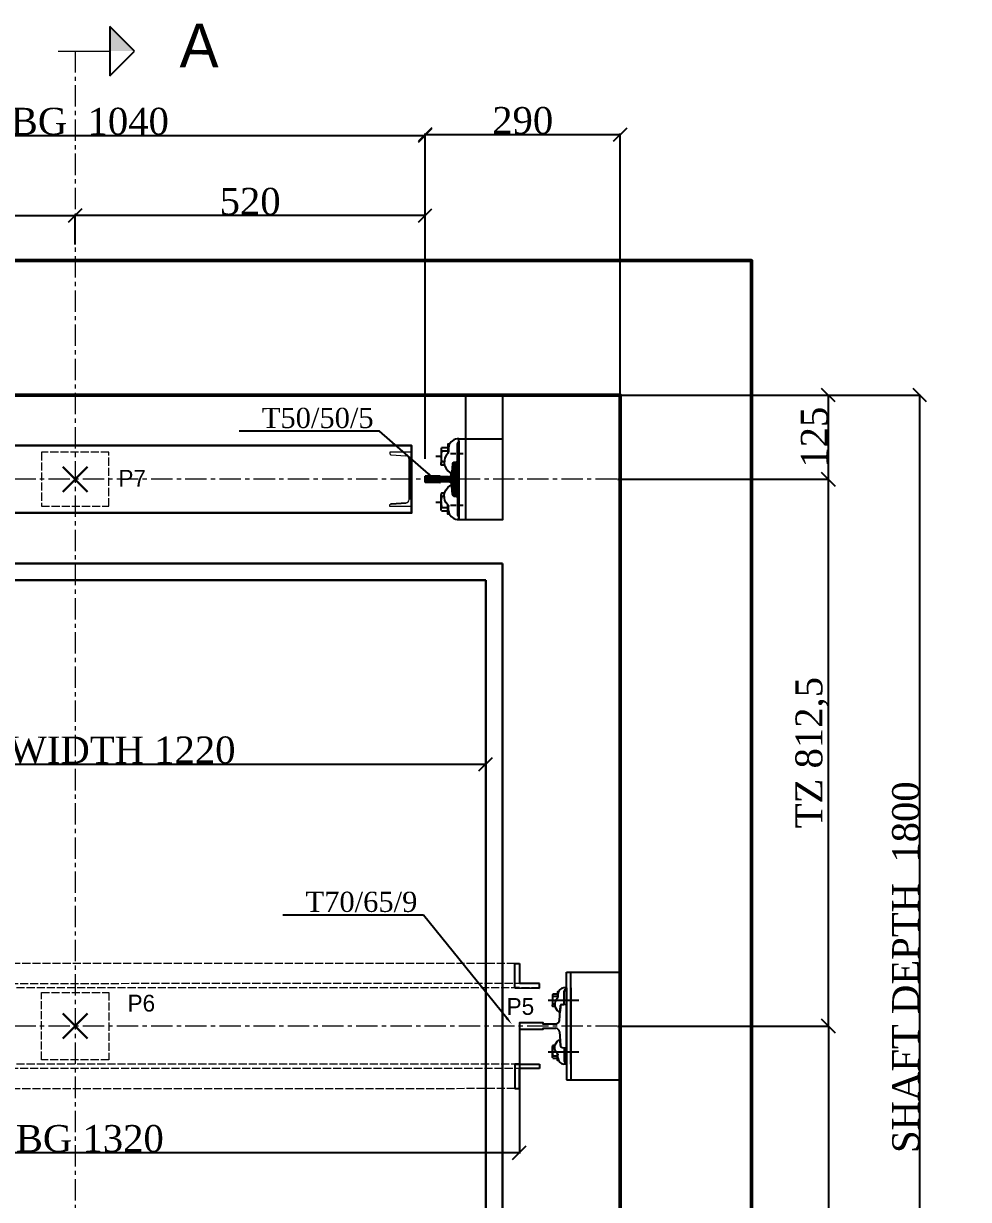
# Model space of a CAD drawing. Header units: millimetres. Extents: x -665 to 1025117, y -27997 to 4210.
# Drawn here: x 1210 to 2614, y -1749 to -1 of the extents above; entities that cross this region are included whole.
import ezdxf
from ezdxf import colors
from ezdxf.entities.mleader import LeaderData, LeaderLine
from ezdxf.math import Vec2, Vec3

# ---------------------------------------------------------------- set-up
doc = ezdxf.new("R2010")
doc.units = ezdxf.units.MM
for name, pattern in [('ACAD_ISO02W100', [15, 12, -3]), ('ACAD_ISO10W100', [18, 12, -3, 0, -3]), ('CENTER', [50.8, 31.75, -6.35, 6.35, -6.35]), ('CENTER2', [28.575, 19.05, -3.175, 3.175, -3.175])]:
    doc.linetypes.add(name, pattern=pattern)
for name, color, linetype in [('7', 6, 'ACAD_ISO10W100'), ('PDF_0', 7, 'Continuous'), ('PDF_gide rail', 7, 'Continuous')]:
    doc.layers.add(name, color=color, linetype=linetype)
for name, color, linetype, lineweight in [('Car', 3, 'Continuous', 18), ('CL', 2, 'CENTER', 0), ('DL', 8, 'ACAD_ISO02W100', 0), ('step&guides', 3, 'Continuous', 30), ('Wall', 1, 'Continuous', 50)]:
    doc.layers.add(name, color=color, linetype=linetype, lineweight=lineweight)
doc.styles.add('nassar2', font='cent.shx', dxfattribs={"height": 60})
doc.styles.add('top', font='cent.shx', dxfattribs={"height": 40})
doc.dimstyles.new('top', dxfattribs={"dimtxt": 35, "dimasz": 20, "dimexe": 1.25, "dimexo": 0.625, "dimtad": 1, "dimtxsty": 'top', "dimblk": 'OBLIQUE', "dimcen": 2.5, "dimadec": 0, "dimazin": 0, "dimtfac": 1, "dimtmove": 0, "dimatfit": 3, "dimldrblk": 'OBLIQUE', "dimfxl": 1, "dimarcsym": 0})
pattern_1 = [(45, (18800.72477, -10049.84649), (-0.08838834765, 0.08838834765), [])]

# ---------------------------------------------------------------- blocks, each defined once
blk = doc.blocks.new('_Oblique')
at = {"color": 0, "linetype": 'ByBlock', "lineweight": -2}
blk.add_line((-0.5, -0.5), (0.5, 0.5), dxfattribs=at)
blk = doc.blocks.new('*D3')
at = {"color": 0, "lineweight": -2, "transparency": 16777216}
for p, q in [((766.3, -552.9), (766.3, -285.3)), ((766.3, -286.6), (1286.3, -286.6)), ((1286.3, -321), (1286.3, -285.3))]:
    blk.add_line(p, q, dxfattribs=at)
at = {"layer": 'Defpoints', "color": 0, "transparency": 16777216}
for p in [(1286.3, -286.6), (1286.3, -321.6), (766.3, -553.6)]:
    blk.add_point(p, dxfattribs=at)
at = {"color": 0, "lineweight": -2, "transparency": 16777216, "xscale": 20, "yscale": 20, "zscale": 20, "rotation": 180}
blk.add_blockref('_Oblique', (766.3, -286.6), dxfattribs=at)
at = {"color": 0, "lineweight": -2, "transparency": 16777216, "xscale": 20, "yscale": 20, "zscale": 20}
blk.add_blockref('_Oblique', (1286.3, -286.6), dxfattribs=at)
at = {"color": 0, "transparency": 16777216, "insert": (1026.3, -265.9), "char_height": 40, "attachment_point": 5, "style": 'top'}
blk.add_mtext('520', dxfattribs=at)
blk = doc.blocks.new('*D4')
at = {"color": 0, "lineweight": -2, "transparency": 16777216}
for p, q in [((1286.3, -329.8), (1286.3, -285.3)), ((1806.3, -286.6), (1286.3, -286.6)), ((1806.3, -552.9), (1806.3, -285.3))]:
    blk.add_line(p, q, dxfattribs=at)
at = {"layer": 'Defpoints', "color": 0, "transparency": 16777216}
for p in [(1286.3, -286.6), (1286.3, -330.4), (1806.3, -553.6)]:
    blk.add_point(p, dxfattribs=at)
at = {"color": 0, "lineweight": -2, "transparency": 16777216, "xscale": 20, "yscale": 20, "zscale": 20, "rotation": 180}
blk.add_blockref('_Oblique', (1286.3, -286.6), dxfattribs=at)
at = {"color": 0, "lineweight": -2, "transparency": 16777216, "xscale": 20, "yscale": 20, "zscale": 20}
blk.add_blockref('_Oblique', (1806.3, -286.6), dxfattribs=at)
at = {"color": 0, "transparency": 16777216, "insert": (1546.3, -265.9), "char_height": 40, "attachment_point": 5, "style": 'top'}
blk.add_mtext('520', dxfattribs=at)
blk = doc.blocks.new('*D5')
at = {"color": 0, "lineweight": -2, "transparency": 16777216}
for p, q in [((766.3, -648.2), (766.3, -166.3)), ((766.3, -167.5), (1806.3, -167.5)), ((1806.3, -648.2), (1806.3, -166.3))]:
    blk.add_line(p, q, dxfattribs=at)
at = {"layer": 'Defpoints', "color": 0, "transparency": 16777216}
for p in [(1806.3, -167.5), (766.3, -648.8), (1806.3, -648.8)]:
    blk.add_point(p, dxfattribs=at)
at = {"color": 0, "lineweight": -2, "transparency": 16777216, "xscale": 20, "yscale": 20, "zscale": 20, "rotation": 180}
blk.add_blockref('_Oblique', (766.3, -167.5), dxfattribs=at)
at = {"color": 0, "lineweight": -2, "transparency": 16777216, "xscale": 20, "yscale": 20, "zscale": 20}
blk.add_blockref('_Oblique', (1806.3, -167.5), dxfattribs=at)
at = {"color": 0, "transparency": 16777216, "insert": (1286.3, -146.9), "char_height": 40, "attachment_point": 5, "style": 'top'}
blk.add_mtext('DBG  1040', dxfattribs=at)
blk = doc.blocks.new('*D7')
at = {"color": 0, "lineweight": -2, "transparency": 16777216}
for p, q in [((1806.3, -648.2), (1806.3, -165)), ((1806.3, -166.3), (2096.3, -166.3)), ((2096.3, -677.9), (2096.3, -165))]:
    blk.add_line(p, q, dxfattribs=at)
at = {"layer": 'Defpoints', "color": 0, "transparency": 16777216}
for p in [(2096.3, -166.3), (1806.3, -648.8), (2096.3, -678.6)]:
    blk.add_point(p, dxfattribs=at)
at = {"color": 0, "lineweight": -2, "transparency": 16777216, "xscale": 20, "yscale": 20, "zscale": 20, "rotation": 180}
blk.add_blockref('_Oblique', (1806.3, -166.3), dxfattribs=at)
at = {"color": 0, "lineweight": -2, "transparency": 16777216, "xscale": 20, "yscale": 20, "zscale": 20}
blk.add_blockref('_Oblique', (2096.3, -166.3), dxfattribs=at)
at = {"color": 0, "transparency": 16777216, "insert": (1951.3, -145.7), "char_height": 40, "attachment_point": 5, "style": 'top'}
blk.add_mtext('290', dxfattribs=at)
blk = doc.blocks.new('*D15')
at = {"color": 0, "lineweight": -2, "transparency": 16777216}
for p, q in [((2328.1, -553.6), (2406.7, -553.6)), ((2405.4, -678.6), (2405.4, -553.6)), ((2091.9, -678.6), (2406.7, -678.6))]:
    blk.add_line(p, q, dxfattribs=at)
at = {"layer": 'Defpoints', "color": 0, "transparency": 16777216}
for p in [(2327.5, -553.6), (2405.4, -553.6), (2091.3, -678.6)]:
    blk.add_point(p, dxfattribs=at)
at = {"color": 0, "lineweight": -2, "transparency": 16777216, "xscale": 20, "yscale": 20, "zscale": 20}
for p, rotation in [((2405.4, -553.6), 90), ((2405.4, -678.6), 270)]:
    blk.add_blockref('_Oblique', p, dxfattribs=dict(at, rotation=rotation))
at = {"color": 0, "transparency": 16777216, "insert": (2384.8, -616.1), "char_height": 40, "attachment_point": 5, "rotation": 90, "style": 'top'}
blk.add_mtext('125', dxfattribs=at)
blk = doc.blocks.new('*D16')
at = {"color": 0, "lineweight": -2, "transparency": 16777216}
for p, q in [((2091.9, -1491.1), (2406.7, -1491.1)), ((2405.4, -1491.1), (2405.4, -2353.6)), ((2096.9, -2353.6), (2406.7, -2353.6))]:
    blk.add_line(p, q, dxfattribs=at)
at = {"layer": 'Defpoints', "color": 0, "transparency": 16777216}
for p in [(2091.3, -1491.1), (2096.3, -2353.6), (2405.4, -2353.6)]:
    blk.add_point(p, dxfattribs=at)
at = {"color": 0, "lineweight": -2, "transparency": 16777216, "xscale": 20, "yscale": 20, "zscale": 20}
for p, rotation in [((2405.4, -1491.1), 90), ((2405.4, -2353.6), 270)]:
    blk.add_blockref('_Oblique', p, dxfattribs=dict(at, rotation=rotation))
at = {"color": 0, "transparency": 16777216, "insert": (2381.2, -1922.3), "char_height": 40, "attachment_point": 5, "rotation": 90, "style": 'top'}
blk.add_mtext('862,5', dxfattribs=at)
blk = doc.blocks.new('*D17')
at = {"color": 0, "lineweight": -2, "transparency": 16777216}
for p, q in [((2096.9, -678.6), (2406.7, -678.6)), ((2405.4, -1491.1), (2405.4, -678.6)), ((2091.9, -1491.1), (2406.7, -1491.1))]:
    blk.add_line(p, q, dxfattribs=at)
at = {"layer": 'Defpoints', "color": 0, "transparency": 16777216}
for p in [(2096.3, -678.6), (2405.4, -678.6), (2091.3, -1491.1)]:
    blk.add_point(p, dxfattribs=at)
at = {"color": 0, "lineweight": -2, "transparency": 16777216, "xscale": 20, "yscale": 20, "zscale": 20}
for p, rotation in [((2405.4, -678.6), 90), ((2405.4, -1491.1), 270)]:
    blk.add_blockref('_Oblique', p, dxfattribs=dict(at, rotation=rotation))
at = {"color": 0, "transparency": 16777216, "insert": (2381.2, -1084.8), "char_height": 40, "attachment_point": 5, "rotation": 90, "style": 'top'}
blk.add_mtext('TZ 812,5', dxfattribs=at)
blk = doc.blocks.new('*D29')
at = {"color": 0, "lineweight": -2, "transparency": 16777216}
for p, q in [((626.3, -1496.2), (626.3, -1680.4)), ((1946.3, -1487.2), (1946.3, -1680.4)), ((626.3, -1679.2), (1946.3, -1679.2))]:
    blk.add_line(p, q, dxfattribs=at)
at = {"layer": 'Defpoints', "color": 0, "transparency": 16777216}
for p in [(626.3, -1495.6), (1946.3, -1486.6), (1946.3, -1679.2)]:
    blk.add_point(p, dxfattribs=at)
at = {"color": 0, "lineweight": -2, "transparency": 16777216, "xscale": 20, "yscale": 20, "zscale": 20, "rotation": 180}
blk.add_blockref('_Oblique', (626.3, -1679.2), dxfattribs=at)
at = {"color": 0, "lineweight": -2, "transparency": 16777216, "xscale": 20, "yscale": 20, "zscale": 20}
blk.add_blockref('_Oblique', (1946.3, -1679.2), dxfattribs=at)
at = {"color": 0, "transparency": 16777216, "insert": (1286.3, -1658.5), "char_height": 40, "attachment_point": 5, "style": 'top'}
blk.add_mtext('DBG 1320', dxfattribs=at)
blk = doc.blocks.new('*D30')
at = {"color": 0, "lineweight": -2, "transparency": 16777216}
for p, q in [((676.3, -829.2), (676.3, -1103.1)), ((1896.3, -829.2), (1896.3, -1103.1)), ((676.3, -1101.9), (1896.3, -1101.9))]:
    blk.add_line(p, q, dxfattribs=at)
at = {"layer": 'Defpoints', "color": 0, "transparency": 16777216}
for p in [(676.3, -828.6), (1896.3, -828.6), (1896.3, -1101.9)]:
    blk.add_point(p, dxfattribs=at)
at = {"color": 0, "lineweight": -2, "transparency": 16777216, "xscale": 20, "yscale": 20, "zscale": 20, "rotation": 180}
blk.add_blockref('_Oblique', (676.3, -1101.9), dxfattribs=at)
at = {"color": 0, "lineweight": -2, "transparency": 16777216, "xscale": 20, "yscale": 20, "zscale": 20}
blk.add_blockref('_Oblique', (1896.3, -1101.9), dxfattribs=at)
at = {"color": 0, "transparency": 16777216, "insert": (1286.3, -1081.3), "char_height": 40, "attachment_point": 5, "style": 'top'}
blk.add_mtext('CAR WIDTH 1220', dxfattribs=at)
blk = doc.blocks.new('*D21')
at = {"color": 0, "lineweight": -2, "transparency": 16777216}
for p, q in [((2091.9, -553.6), (2542.4, -553.6)), ((2541.2, -2353.6), (2541.2, -553.6)), ((2091.9, -2353.6), (2542.4, -2353.6))]:
    blk.add_line(p, q, dxfattribs=at)
at = {"layer": 'Defpoints', "color": 0, "transparency": 16777216}
for p in [(2091.3, -553.6), (2541.2, -553.6), (2091.3, -2353.6)]:
    blk.add_point(p, dxfattribs=at)
at = {"color": 0, "lineweight": -2, "transparency": 16777216, "xscale": 20, "yscale": 20, "zscale": 20}
for p, rotation in [((2541.2, -553.6), 90), ((2541.2, -2353.6), 270)]:
    blk.add_blockref('_Oblique', p, dxfattribs=dict(at, rotation=rotation))
at = {"color": 0, "transparency": 16777216, "insert": (2520.5, -1403.6), "char_height": 40, "attachment_point": 5, "rotation": 90, "style": 'top'}
blk.add_mtext('SHAFT DEPTH  1800', dxfattribs=at)

msp = doc.modelspace()

# ---------------------------------------------------------------- hatches: boundary and pattern name
h = msp.add_hatch()
h.set_pattern_fill('ANSI31', color=256)
h.set_pattern_definition(pattern_1)
h.paths.add_polyline_path([(1856.307, -653.433), (1851.008, -653.433, 0.26508525), (1847.507, -656.117), (1845.693, -670.566, -0.36605419), (1841.115, -674.801), (1828.535, -674.801), (1828.535, -673.901), (1806.307, -673.901), (1806.307, -678.433), (1856.307, -678.433)])
h = msp.add_hatch()
h.set_pattern_fill('ANSI31', color=256)
h.set_pattern_definition(pattern_1)
edge = h.paths.add_edge_path()
edge.add_line((1856.307, -703.905), (1851.008, -703.905))
edge.add_arc((1851.612, -699.492), 4.453, 202.826875, 262.21404, ccw=False)
edge.add_line((1847.507, -701.22), (1845.693, -686.772))
edge.add_arc((1840.899, -687.362), 4.83, 7.012299, 87.433754)
edge.add_line((1841.115, -682.536), (1828.535, -682.536))
edge.add_line((1828.535, -682.536), (1828.535, -683.437))
edge.add_line((1828.535, -683.437), (1806.307, -683.437))
edge.add_line((1806.307, -683.437), (1806.307, -678.433))
edge.add_line((1806.307, -678.433), (1856.307, -678.433))
edge.add_line((1856.307, -678.433), (1856.307, -703.905))
at = {"layer": 'Car', "lineweight": 25, "ltscale": 4, "transparency": 16777216}
h = msp.add_hatch(color=256, dxfattribs=at)
h.dxf.hatch_style = 1
h.paths.add_polyline_path([(1337.975, -42.296), (1338.076, -5.545), (1374.505, -42.397)])

# ---------------------------------------------------------------- linework, layer by layer
for p, q in [((481.307, -553.551), (2091.307, -553.551)), ((1856.307, -653.669), (1856.307, -618.617)), ((1856.307, -618.617), (1921.719, -618.617)), ((1782.531, -648.833), (1782.531, -708.779)), ((1851.008, -653.433), (1856.307, -653.433)), ((1856.307, -653.669), (1856.307, -703.669)), ((1806.307, -673.783), (1806.307, -683.083)), ((1828.535, -673.783), (1806.307, -673.783)), ((1806.307, -673.783), (1806.307, -683.083)), ((1806.307, -683.083), (1806.307, -673.783)), ((1806.307, -673.901), (1806.307, -683.201)), ((1828.535, -673.901), (1806.307, -673.901)), ((1806.307, -673.901), (1806.307, -683.201)), ((1828.535, -674.801), (1828.535, -673.783)), ((1841.115, -674.801), (1828.535, -674.801)), ((1828.535, -683.083), (1806.307, -683.083)), ((1828.535, -683.201), (1806.307, -683.201)), ((1828.535, -682.064), (1828.535, -683.083)), ((1841.115, -682.153), (1828.535, -682.153)), ((1851.008, -703.433), (1856.172, -703.433)), ((1851.008, -703.433), (1856.307, -703.433)), ((1856.307, -703.669), (1856.307, -738.249)), ((1853.806, -738.249), (1921.719, -738.249)), ((2016.307, -1411.051), (2096.307, -1411.051)), ((2016.307, -1458.551), (2016.307, -1523.551)), ((1946.307, -1486.551), (1946.307, -1495.551)), ((2016.307, -1571.051), (2096.307, -1571.051))]:
    msp.add_line(p, q)
at = {"ltscale": 5, "transparency": 33554666}
for p, q in [((1939.733, -1434.497), (1939.789, -1397.976)), ((1939.789, -1397.976), (1946.363, -1397.986)), ((1946.363, -1397.986), (1946.317, -1427.933)), ((1976.264, -1427.979), (1946.317, -1427.933)), ((1976.254, -1434.553), (1976.264, -1427.979)), ((1946.307, -1434.507), (1939.733, -1434.497)), ((1939.733, -1434.497), (1976.254, -1434.553)), ((1939.733, -1547.605), (1976.254, -1547.549)), ((1946.307, -1547.595), (1939.733, -1547.605)), ((1939.733, -1547.605), (1939.789, -1584.125)), ((1976.264, -1554.122), (1946.317, -1554.168)), ((1946.363, -1584.115), (1946.317, -1554.168)), ((1976.254, -1547.549), (1976.264, -1554.122)), ((1939.789, -1584.125), (1946.363, -1584.115))]:
    msp.add_line(p, q, dxfattribs=at)
msp.add_lwpolyline([(1866.307, -738.249), (1921.719, -738.249), (1921.719, -553.551), (1866.307, -553.551)], close=True)
at = {"layer": 'Car', "lineweight": 25, "ltscale": 4, "transparency": 33554666}
for p, q in [((1338.076, -5.545, -114), (1337.874, -79.047, -114)), ((1374.505, -42.397, -114), (1338.076, -5.545, -114)), ((1337.874, -79.047, -114), (1374.621, -42.523, -114))]:
    msp.add_line(p, q, dxfattribs=at)
at = {"layer": 'Car', "ltscale": 4, "transparency": 33554666}
msp.add_line((1261.187, -42.296, -114), (1337.975, -42.296, -114), dxfattribs=at)
at = {"layer": 'Car', "linetype": 'CENTER2', "lineweight": 30, "ltscale": 4, "transparency": 33554666}
for p, q in [((1267.811, -697.047), (1304.804, -660.054)), ((1304.804, -697.047), (1267.811, -660.054)), ((1304.804, -1509.547), (1267.811, -1472.554)), ((1267.811, -1509.547), (1304.804, -1472.554))]:
    msp.add_line(p, q, dxfattribs=at)
at = {"layer": 'CL'}
for p, q in [((1286.307, -42.296, -110.467), (1286.307, -3025.854)), ((2091.307, -678.551), (481.307, -678.551)), ((2091.307, -1491.051), (481.307, -1491.051))]:
    msp.add_line(p, q, dxfattribs=at)
at = {"layer": 'DL'}
for p, q in [((1939.789, -1397.976), (626.252, -1398.24)), ((1966.481, -1427.964), (596.351, -1428.294)), ((1976.254, -1434.497), (596.36, -1434.553)), ((1976.254, -1547.605), (596.36, -1547.881)), ((1966.481, -1554.137), (626.297, -1554.351)), ((1939.789, -1584.125), (630.776, -1584.381))]:
    msp.add_line(p, q, dxfattribs=at)
for points in [[(1236.444, -718.452), (1336.444, -718.452), (1336.444, -638.452), (1236.444, -638.452)], [(1336.307, -1541.051), (1236.307, -1541.051), (1236.307, -1441.051), (1336.307, -1441.051)]]:
    msp.add_lwpolyline(points, close=True, dxfattribs=at)
at = {"layer": 'PDF_0', "lineweight": 25}
for points in [[(1842.09, -626.428), (1840.137, -626.428), (1840.137, -640.096, 0.19879356), (1841.113, -637.9)], [(1830.858, -631.708, 0.42555746), (1830.862, -636.191), (1840.137, -636.191)], [(1840.125, -640.092, 0.4769017), (1843.09, -668.544, 0.14500939), (1844.287, -668.899)], [(1835.255, -657.671), (1830.862, -657.671, -0.42555746), (1830.858, -653.187)], [(1840.125, -716.773, -0.4769017), (1843.09, -688.321, -0.14500939), (1844.287, -687.967)], [(1835.255, -699.195), (1830.862, -699.195, 0.42555746), (1830.858, -703.678)], [(1830.858, -725.158, -0.42555746), (1830.862, -720.674), (1840.137, -720.674)], [(1842.09, -730.438), (1840.137, -730.438), (1840.137, -716.769, -0.19879356), (1841.113, -718.966)], [(1996.232, -1443.743, 0.42555746), (1996.235, -1446.922), (2002.81, -1446.922)], [(2002.802, -1449.687, 0.4769017), (2004.904, -1469.857, 0.14500939), (2005.752, -1470.109)], [(2004.194, -1440), (2002.81, -1440), (2002.81, -1449.69, 0.19879356), (2003.502, -1448.133)], [(1999.349, -1462.149), (1996.235, -1462.149, -0.42555746), (1996.232, -1458.971)], [(1999.349, -1519.953), (1996.235, -1519.953, 0.42555746), (1996.232, -1523.131)], [(2002.802, -1532.414, -0.4769017), (2004.904, -1512.244, -0.14500939), (2005.752, -1511.993)], [(1996.232, -1538.358, -0.42555746), (1996.235, -1535.18), (2002.81, -1535.18)], [(2004.194, -1542.101), (2002.81, -1542.101), (2002.81, -1532.411, -0.19879356), (2003.502, -1533.969)]]:
    msp.add_lwpolyline(points, format="xyb", dxfattribs=at)
for points in [[(1856.307, -618.617), (1853.806, -618.617)], [(1854.294, -651.324), (1854.294, -625.451)], [(1856.307, -622.081), (1856.307, -735.257)], [(1856.307, -735.257), (1856.307, -622.081)], [(1856.307, -622.081), (1856.307, -735.257)], [(1822.075, -644.49), (1829.885, -644.49)], [(1822.075, -644.49), (1829.885, -644.49)], [(1829.906, -633.95), (1829.906, -655.43)], [(1830.862, -631.309), (1840.137, -631.309)], [(1830.862, -644.49), (1831.838, -644.49)], [(1841.113, -631.797), (1841.113, -637.656)], [(1843.776, -640.422), (1850.417, -640.422)], [(1851.043, -640.422), (1852.082, -640.422)], [(1852.978, -640.422), (1862.992, -640.422)], [(1834.767, -652.789), (1830.862, -652.789)], [(1846.971, -655.718), (1845.995, -667.434)], [(1848.924, -653.277), (1850.877, -653.277), (1853.493, -653.188)], [(1846.971, -701.148), (1845.995, -689.431)], [(1755.627, -714.915), (1778.283, -713.499)], [(1822.075, -712.376), (1829.885, -712.376)], [(1822.075, -712.376), (1829.885, -712.376)], [(1829.906, -722.915), (1829.906, -701.436)], [(1834.767, -704.077), (1830.862, -704.077)], [(1830.862, -712.376), (1831.838, -712.376)], [(1848.924, -703.588), (1850.877, -703.588), (1853.493, -703.677)], [(1854.294, -705.541), (1854.294, -731.414)], [(1830.862, -725.556), (1840.137, -725.556)], [(1841.113, -725.068), (1841.113, -719.21)], [(1843.776, -716.914), (1850.417, -716.914)], [(1851.043, -716.914), (1852.082, -716.914)], [(1852.978, -716.914), (1862.992, -716.914)], [(1856.307, -738.249), (1853.806, -738.249)], [(2016.307, -1547.639), (2016.307, -1411.051)], [(2022.799, -1547.639), (2022.799, -1411.051)], [(1995.557, -1445.333), (1995.557, -1460.56)], [(1996.235, -1443.461), (2002.81, -1443.461)], [(2003.502, -1443.807), (2003.502, -1447.96)], [(2016.307, -1434.463), (2012.5, -1434.463)], [(2012.846, -1457.65), (2012.846, -1439.308)], [(2013.539, -1434.463), (2013.539, -1434.463)], [(2014.923, -1437.231), (2016.307, -1437.231)], [(2016.307, -1434.463), (2016.307, -1547.639)], [(2016.307, -1434.463), (2016.307, -1571.051)], [(2022.799, -1434.463), (2022.799, -1547.639)], [(2022.799, -1547.639), (2022.799, -1434.463)], [(2022.799, -1434.463), (2022.799, -1547.639)], [(2022.799, -1434.463), (2022.799, -1571.051)], [(1988.967, -1452.805), (1995.889, -1452.805)], [(1996.235, -1452.805), (1997.273, -1452.805)], [(1999.003, -1458.688), (1996.235, -1458.688)], [(1997.619, -1452.805), (2004.541, -1452.805)], [(2004.887, -1452.805), (2005.925, -1452.805)], [(2006.271, -1452.805), (2013.192, -1452.805)], [(2007.197, -1461.877), (2006.828, -1469.063)], [(2009.04, -1459.034), (2010.424, -1459.034), (2012.271, -1458.875)], [(2013.885, -1452.805), (2014.577, -1452.805)], [(2015.269, -1452.805), (2021.91, -1452.805)], [(2022.536, -1452.805), (2023.575, -1452.805)], [(2024.471, -1452.805), (2034.485, -1452.805)], [(2006.963, -1469.07), (2006.963, -1469.07)], [(2007.197, -1520.225), (2006.828, -1513.038)], [(2006.963, -1513.031), (2006.963, -1513.031)], [(1988.967, -1529.297), (1995.889, -1529.297)], [(1995.557, -1536.769), (1995.557, -1521.541)], [(1999.003, -1523.413), (1996.235, -1523.413)], [(1996.235, -1529.297), (1997.273, -1529.297)], [(1997.619, -1529.297), (2004.541, -1529.297)], [(2003.502, -1538.295), (2003.502, -1534.142)], [(2004.887, -1529.297), (2005.925, -1529.297)], [(2006.271, -1529.297), (2013.192, -1529.297)], [(2012.846, -1524.452), (2012.846, -1542.794)], [(2013.885, -1529.297), (2014.577, -1529.297)], [(2015.269, -1529.297), (2021.91, -1529.297)], [(2022.536, -1529.297), (2023.575, -1529.297)], [(2024.471, -1529.297), (2034.485, -1529.297)], [(1996.235, -1538.641), (2002.81, -1538.641)], [(2016.307, -1547.639), (2012.5, -1547.639)], [(2013.539, -1547.639), (2013.539, -1547.639)], [(2014.923, -1544.87), (2016.307, -1544.87)]]:
    msp.add_lwpolyline(points, dxfattribs=at)
at = {"layer": 'PDF_0', "lineweight": 13}
msp.add_lwpolyline([(1755.627, -714.915), (1755.154, -714.915), (1754.682, -715.387), (1754.21, -715.859), (1753.738, -716.331), (1753.266, -716.803), (1753.266, -717.275), (1753.266, -718.691), (1786.307, -718.691), (1786.307, -638.449), (1753.738, -638.449), (1753.738, -639.865), (1753.738, -640.337), (1753.738, -640.809), (1754.21, -641.281), (1754.21, -641.753), (1754.682, -641.753), (1755.154, -642.225), (1755.627, -642.225), (1756.099, -642.225), (1777.811, -643.641)], dxfattribs=at)
at = {"layer": 'PDF_0', "lineweight": 25}
for centre, radius, start, end in [((1854.956, -632.417), 13.848, 94.764301, 178.447705), ((1857.353, -625.581), 3.062, 109.97479, 177.565369), ((1863.324, -644.734), 33.439, 165.750386, 194.249614), ((1850.064, -656.191), 3.129, 111.372873, 171.307511), ((1852.163, -651.512), 2.139, 308.432243, 5.040786), ((1844.724, -667.68), 1.295, 250.254053, 10.952428), ((1863.324, -712.131), 33.439, 165.750386, 194.249614), ((1850.064, -700.675), 3.129, 188.692489, 248.627127), ((1852.163, -705.353), 2.139, 354.959214, 51.567757), ((1854.956, -724.449), 13.848, 181.552295, 265.235699), ((1857.353, -731.284), 3.062, 182.434631, 250.02521), ((2019.248, -1452.978), 23.705, 165.750386, 194.249614), ((2013.316, -1444.246), 9.817, 94.764301, 178.447705), ((2015.015, -1439.4), 2.171, 92.434631, 177.565369), ((2009.56, -1461.483), 2.503, 101.990352, 160.702621), ((2011.643, -1457.832), 1.217, 301.035537, 8.62894), ((2005.711, -1468.99), 1.119, 272.099382, 356.25679), ((2005.711, -1513.111), 1.119, 3.74321, 87.900618), ((2019.248, -1529.124), 23.705, 165.750386, 194.249614), ((2011.643, -1524.269), 1.217, 351.37106, 58.964463), ((2013.316, -1537.856), 9.817, 181.552295, 265.235699), ((2015.015, -1542.701), 2.171, 182.434631, 267.565369)]:
    msp.add_arc(centre, radius, start, end, dxfattribs=at)
at = {"layer": 'PDF_0', "lineweight": 13}
for centre, radius, start, end in [((1776.489, -649.584), 6.088, 7.084044, 77.463334), ((1777.487, -708.486), 5.052, 273.361842, 356.68247)]:
    msp.add_arc(centre, radius, start, end, dxfattribs=at)
at = {"layer": 'PDF_gide rail', "lineweight": 25}
for points in [[(1847.507, -656.117), (1845.721, -670.639)], [(1847.507, -700.748), (1845.721, -686.227)], [(1847.507, -700.748), (1845.721, -686.227)], [(2006.128, -1482.663), (2007.197, -1460.655)], [(2010.414, -1523.077), (2016.307, -1523.551), (2016.307, -1458.551), (2016.307, -1458.551)], [(2010.414, -1459.025), (2016.307, -1458.551), (2016.307, -1523.551), (2016.307, -1523.551)], [(2000.731, -1488.051), (1981.578, -1488.051), (1981.578, -1486.551), (1946.307, -1486.551), (1946.307, -1495.551), (1981.578, -1495.551), (1981.578, -1494.051), (2000.731, -1494.051)], [(2006.128, -1499.439), (2007.197, -1520.225)]]:
    msp.add_lwpolyline(points, dxfattribs=at)
for centre, radius, start, end in [((1851.612, -657.845), 4.453, 97.78596, 157.173125), ((1840.899, -669.976), 4.83, 272.566246, 353.433042), ((1841.221, -686.665), 4.514, 4.441437, 91.341102), ((1851.612, -699.02), 4.453, 202.826875, 262.21404), ((1851.612, -699.02), 4.453, 202.826875, 262.21404), ((2011.09, -1463.027), 4.059, 99.590679, 163.538462), ((1998.727, -1480.646), 7.671, 285.142512, 344.7569), ((1998.727, -1501.456), 7.671, 15.2431, 74.857488), ((2011.09, -1519.075), 4.059, 196.461538, 260.409321), ((2011.09, -1519.075), 4.059, 196.461538, 260.409321)]:
    msp.add_arc(centre, radius, start, end, dxfattribs=at)
at = {"layer": 'step&guides'}
for p, q in [((651.307, -803.551), (1921.307, -803.551)), ((1921.307, -803.551), (1921.307, -2178.551)), ((676.307, -828.551), (1896.307, -828.551)), ((1896.307, -828.551), (1896.307, -2153.551))]:
    msp.add_line(p, q, dxfattribs=at)
msp.add_lwpolyline([(786.307, -728.551), (1786.307, -728.57), (1786.307, -628.57), (786.307, -628.551)], close=True, dxfattribs=at)
at = {"layer": 'Wall'}
for points in [[(1726.307, -2553.551), (2291.307, -2553.551), (2291.307, -353.551), (281.307, -353.551), (281.307, -2553.551), (756.307, -2553.551)], [(756.307, -2353.551), (476.307, -2353.551), (476.307, -553.551), (2096.307, -553.551), (2096.307, -2353.551), (1726.307, -2353.551)]]:
    msp.add_lwpolyline(points, dxfattribs=at)

# ---------------------------------------------------------------- texts
at = {"ltscale": 4, "transparency": 33554666, "insert": (1499.797, -1.5, -114), "char_height": 65, "attachment_point": 3, "rotation": 359.727953}
msp.add_mtext_dynamic_manual_height_columns('A', width=315.98199, gutter_width=125, heights=[0], dxfattribs=at)
at = {"linetype": 'ACAD_ISO02W100', "ltscale": 4, "transparency": 33554666, "char_height": 25}
for s, insert, attachment_point in [('P7', (1350.606, -664.574), 1), ('P6', (1364.267, -1444.579), 1), ('P5', (1968.332, -1449.458), 3)]:
    msp.add_mtext_dynamic_manual_height_columns(s, width=377.71746, gutter_width=125, heights=[0], dxfattribs=dict(at, insert=insert, attachment_point=attachment_point))
at = {"layer": '7', "ltscale": 4, "char_height": 30, "attachment_point": 3}
for s, insert in [('{\\Fcent|c0;T50/50/5}', (1729.784, -572.433)), ('{\\Fcent|c0;T70/65/9}', (1794.784, -1291.486))]:
    msp.add_mtext_dynamic_manual_height_columns(s, width=812.66208, gutter_width=175, heights=[0], dxfattribs=dict(at, insert=insert))

# ---------------------------------------------------------------- dimensions: what is measured, and where the dimension line sits
for base, p1, p2, text, picture, middle in [((1806.307, -167.534), (766.307, -648.783), (1806.307, -648.783), 'DBG  <>', '*D5', (1286.307, -167.534)), ((1896.307, -1101.878), (676.307, -828.551), (1896.307, -828.551), 'CAR WIDTH <>', '*D30', (1286.307, -1101.878)), ((1946.307, -1679.173), (626.307, -1495.551), (1946.307, -1486.551), 'DBG <>', '*D29', (1286.307, -1679.173))]:
    dim = msp.add_linear_dim(base=base, p1=p1, p2=p2, text=text, dimstyle='top')
    dim.commit()
    dim.dimension.update_dxf_attribs({"geometry": picture, "text_midpoint": middle, "dimtype": 160})
for base, p1, p2, angle, picture, middle in [((2096.307, -166.284), (1806.307, -648.783), (2096.307, -678.551), 180, '*D7', (1951.307, -166.284)), ((1286.307, -286.567), (1806.307, -553.551), (1286.307, -330.401), 180, '*D4', (1546.307, -286.567)), ((2405.444, -553.551), (2091.307, -678.551), (2327.487, -553.551), 90, '*D15', (2405.444, -616.051)), ((2405.444, -2353.551), (2091.307, -1491.051), (2096.307, -2353.551), 90, '*D16', (2405.444, -1922.301))]:
    dim = msp.add_linear_dim(base=base, p1=p1, p2=p2, angle=angle, dimstyle='top')
    dim.commit()
    dim.dimension.update_dxf_attribs({"geometry": picture, "text_midpoint": middle, "dimtype": 160})
dim = msp.add_linear_dim(base=(1286.307, -286.567), p1=(766.307, -553.551), p2=(1286.307, -321.603), dimstyle='top')
dim.commit()
dim.dimension.update_dxf_attribs({"geometry": '*D3', "text_midpoint": (1026.307, -286.567), "dimtype": 160})
for base, p1, p2, text, picture, middle in [((2541.167, -553.551), (2091.307, -2353.551), (2091.307, -553.551), 'SHAFT DEPTH  <>', '*D21', (2541.167, -1403.551)), ((2405.444, -678.551), (2091.307, -1491.051), (2096.307, -678.551), 'TZ <>', '*D17', (2405.444, -1084.801))]:
    dim = msp.add_linear_dim(base=base, p1=p1, p2=p2, angle=90, text=text, dimstyle='top')
    dim.commit()
    dim.dimension.update_dxf_attribs({"geometry": picture, "text_midpoint": middle, "dimtype": 160})

# ---------------------------------------------------------------- leaders
ml = msp.add_multileader_mtext('Standard')
ml.set_content('', color=256, style='nassar2')
ml.set_leader_properties()
ml.build(insert=Vec2(0, 0))
ml.multileader.update_dxf_attribs({"text_left_attachment_type": 6, "text_right_attachment_type": 6, "arrow_head_size": 12})
ctx = ml.context
ctx.base_point, ctx.char_height, ctx.arrow_head_size, ctx.landing_gap_size, ctx.plane_origin = Vec3(1529.714, -607.197), 60, 12, 0.09, Vec3(1840.861, -488.537)
ctx.left_attachment, ctx.right_attachment, ctx.text_align_type = 6, 6, 2
notes = []
notes.append((ctx, [(0, (1, 1, 0), (1738.765, -607.197), (-1, 0), 208.871, [(0, [(1820.178, -678.551)], 0, [])])]))
ctx.mtext.insert, ctx.mtext.alignment, ctx.mtext.flow_direction = Vec3(1529.804, -547.197), 3, 5
ml = msp.add_multileader_mtext('Standard')
ml.set_content('', color=256, style='nassar2')
ml.set_leader_properties()
ml.build(insert=Vec2(0, 0))
ml.multileader.update_dxf_attribs({"text_left_attachment_type": 6, "text_right_attachment_type": 6, "arrow_head_size": 12})
ctx = ml.context
ctx.base_point, ctx.char_height, ctx.arrow_head_size, ctx.landing_gap_size, ctx.plane_origin = Vec3(1594.714, -1326.251), 60, 12, 0.09, Vec3(1975.861, -1298.461)
ctx.left_attachment, ctx.right_attachment, ctx.text_align_type = 6, 6, 2
notes.append((ctx, [(0, (1, 1, 0), (1803.765, -1326.251), (-1, 0), 208.871, [(0, [(1935.178, -1488.475)], 0, [])])]))
ctx.mtext.insert, ctx.mtext.alignment, ctx.mtext.flow_direction = Vec3(1594.804, -1266.251), 3, 5
for ctx, leaders in notes:
    for number, flags, end, landing, length, lines in leaders:
        leader = LeaderData()
        leader.index, (leader.has_last_leader_line, leader.has_dogleg_vector, leader.attachment_direction) = number, flags
        leader.last_leader_point, leader.dogleg_vector, leader.dogleg_length = Vec3(end), Vec3(landing), length
        for number, points, colour, breaks in lines:
            line = LeaderLine()
            line.index, line.vertices, line.color, line.breaks = number, Vec3.list(points), colors.encode_raw_color(colour), breaks
            leader.lines.append(line)
        ctx.leaders.append(leader)

doc.saveas('drawing.dxf')
